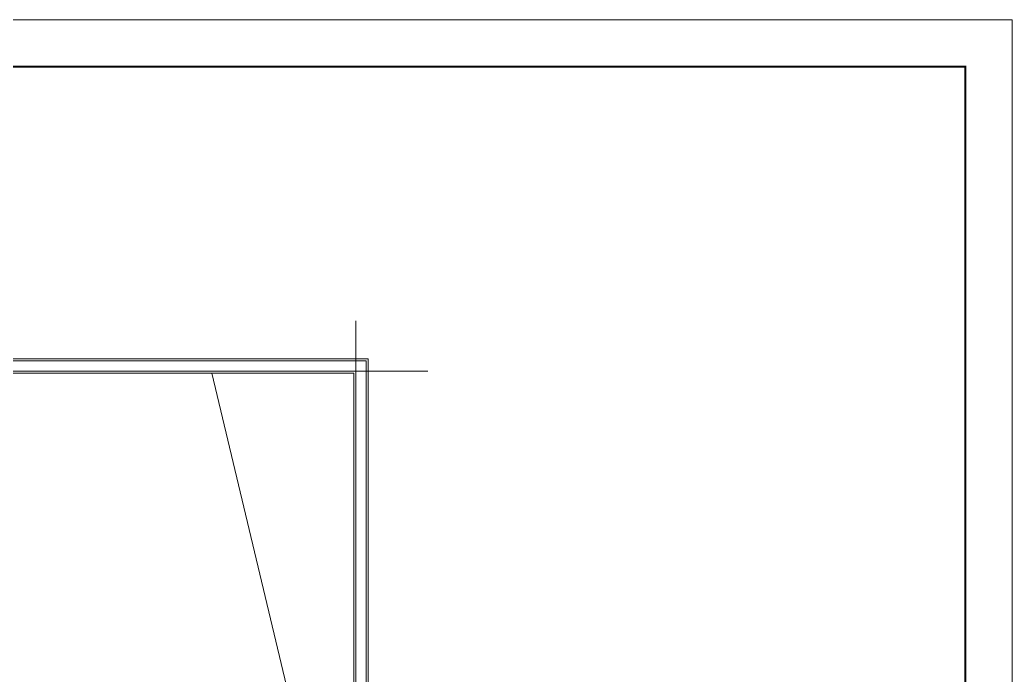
# Model space of a CAD drawing. Header units: millimetres. Extents: x -263990 to 193903, y -164417 to 240530.
# Drawn here: x 95329.21 to 95335.03, y -15677.53 to -15673.68 of the extents above; entities that cross this region are included whole.
import ezdxf

# ---------------------------------------------------------------- set-up
doc = ezdxf.new("R2010")
doc.units = ezdxf.units.MM
doc.header["$LTSCALE"] = 20
doc.layers.add('Размеры', color=7, linetype='Continuous', lineweight=9)

msp = doc.modelspace()

# ---------------------------------------------------------------- linework, layer by layer
at = {"layer": 'Размеры', "lineweight": 20}
for points in [[(95311.64325, -15690.217), (95335.02658, -15690.217), (95335.02658, -15673.68366), (95311.64325, -15673.68366)], [(95316.10825, -15675.672), (95331.25158, -15675.672), (95331.25158, -15685.26366), (95316.10825, -15685.26366)], [(95316.12158, -15675.68366), (95331.23992, -15675.68366), (95331.23992, -15685.252), (95316.12158, -15685.252)], [(95316.17992, -15675.74366), (95331.17992, -15675.74366), (95331.17992, -15685.192), (95316.17992, -15685.192)], [(95316.19158, -15675.75533), (95331.16825, -15675.75533), (95331.16825, -15685.18033), (95316.19158, -15685.18033)]]:
    msp.add_lwpolyline(points, close=True, dxfattribs=at)
at = {"layer": 'Размеры', "lineweight": 20, "const_width": 0.01167}
msp.add_lwpolyline([(95312.42908, -15689.94283), (95334.75242, -15689.94283), (95334.75242, -15673.95783), (95312.42908, -15673.95783)], close=True, dxfattribs=at)
at = {"layer": 'Размеры', "lineweight": 20}
for points in [[(95331.17992, -15675.44866), (95331.17992, -15675.93366)], [(95329.25492, -15675.74366), (95329.35325, -15675.74366)], [(95329.45158, -15675.74366), (95329.94325, -15675.74366)], [(95330.04325, -15675.74366), (95330.14158, -15675.74366)], [(95330.23992, -15675.74366), (95330.73158, -15675.74366)], [(95330.33658, -15675.75533), (95330.92992, -15678.24533)], [(95330.82992, -15675.74366), (95330.92825, -15675.74366)], [(95331.02658, -15675.74366), (95331.60158, -15675.74366)], [(95331.17992, -15676.032), (95331.17992, -15676.13033)], [(95331.17992, -15676.22866), (95331.17992, -15676.72033)], [(95331.17992, -15676.82033), (95331.17992, -15676.91866)], [(95331.17992, -15677.017), (95331.17992, -15677.50866)]]:
    msp.add_lwpolyline(points, dxfattribs=at)

doc.saveas('drawing.dxf')
